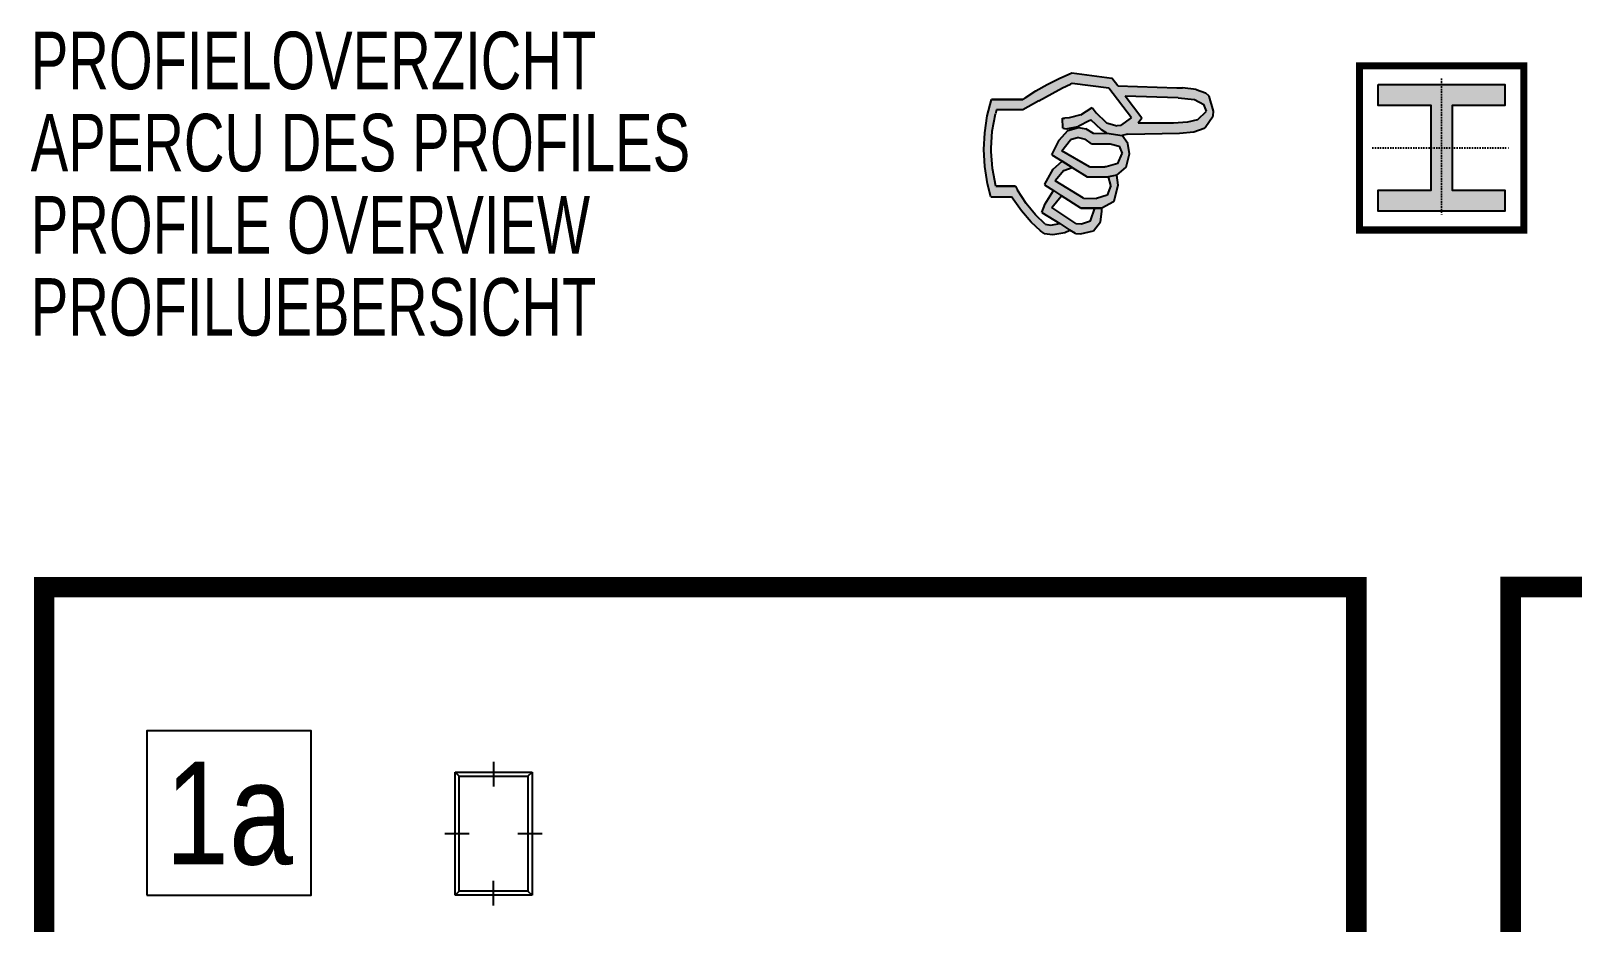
# Model space of a CAD drawing. Header units: millimetres. Extents: x -157 to 4988, y 4688 to 7765.
# Drawn here: x -153 to 597, y 5694 to 6128 of the extents above; entities that cross this region are included whole.
import ezdxf
from ezdxf.enums import TextEntityAlignment as Align

# ---------------------------------------------------------------- set-up
doc = ezdxf.new("R2010")
doc.units = ezdxf.units.MM
doc.header["$LTSCALE"] = 0.2
doc.linetypes.add('DOTX2', pattern=[0.5, 0, -0.5])
for name, color, linetype in [('RI-LAYOUT', 7, 'Continuous'), ('RI-TEXT-GENERAL-DEU', 7, 'Continuous'), ('RI-TEXT-GENERAL-ENG', 7, 'Continuous'), ('RI-TEXT-GENERAL-FRA', 7, 'Continuous'), ('RI-TEXT-GENERAL-NL', 7, 'Continuous'), ('RI-TEXT-TECHN', 7, 'Continuous')]:
    doc.layers.add(name, color=color, linetype=linetype)
doc.styles.add('T6', font='arial.ttf', dxfattribs={"width": 0.8, "height": 3.5})
doc.styles.add('T8', font='arial.ttf', dxfattribs={"width": 0.7, "height": 3.5})

# ---------------------------------------------------------------- blocks, each defined once
blk = doc.blocks.new('info-text-ARCH-1')
at = {"layer": 'RI-TEXT-GENERAL-DEU', "style": 'T8', "width": 0.7}
blk.add_attdef('DEU', (2.5, 1.191), '', height=1.75, dxfattribs=at)
at = {"layer": 'RI-TEXT-GENERAL-ENG', "style": 'T8', "width": 0.7}
blk.add_attdef('ENG', (2.5, 3.691), '', height=1.75, dxfattribs=at)
at = {"layer": 'RI-TEXT-GENERAL-FRA', "style": 'T8', "width": 0.7}
blk.add_attdef('FRA', (2.5, 6.191), '', height=1.75, dxfattribs=at)
at = {"layer": 'RI-TEXT-GENERAL-NL', "style": 'T8', "width": 0.7}
blk.add_attdef('NED', (2.5, 8.691), '', height=1.75, dxfattribs=at)
blk = doc.blocks.new('A$C673212E8')
at = {"layer": 'RI-LAYOUT', "linetype": 'ByBlock'}
blk.add_hatch(color=9, dxfattribs=at).paths.add_polyline_path([(0.95, 6.35), (6.35, 6.35), (6.35, 5.45), (4.1, 5.45), (4.1, 1.85), (6.35, 1.85), (6.35, 0.95), (0.95, 0.95), (0.95, 1.85), (3.2, 1.85), (3.2, 5.45), (0.95, 5.45)])
at = {"layer": 'RI-LAYOUT', "linetype": 'DOTX2'}
for p, q in [((3.65, 6.575), (3.65, 0.725)), ((0.725, 3.65), (6.575, 3.65))]:
    blk.add_line(p, q, dxfattribs=at)
at = {"layer": 'RI-LAYOUT', "color": 9, "const_width": 0.3}
blk.add_lwpolyline([(7.15, 0.15), (0.15, 0.15), (0.15, 7.15), (7.15, 7.15)], close=True, dxfattribs=at)
at = {"layer": 'RI-LAYOUT'}
blk.add_lwpolyline([(0.95, 6.35), (6.35, 6.35), (6.35, 5.45), (4.1, 5.45), (4.1, 1.85), (6.35, 1.85), (6.35, 0.95), (0.95, 0.95), (0.95, 1.85), (3.2, 1.85), (3.2, 5.45), (0.95, 5.45)], close=True, dxfattribs=at)
blk = doc.blocks.new('A$C24D048A7')
blk.add_blockref('A$C673212E8', (0, 0))
blk = doc.blocks.new('icon-see-page')
at = {"layer": 'RI-LAYOUT'}
h = blk.add_hatch(color=256, dxfattribs=at)
h.paths.add_polyline_path([(1.874, 2.589), (2.148, 2.226), (2.018, 2.133), (1.972, 2.127), (1.845, 2.167), (1.719, 2.286), (1.671, 2.352), (1.532, 2.264), (1.389, 2.224), (1.338, 2.221), (1.307, 2.223), (1.311, 2.1), (1.352, 2.094), (1.499, 2.119), (1.639, 2.192), (1.654, 2.203), (1.785, 2.079), (1.848, 2.039), (2.035, 2.009), (2.099, 2.029), (2.734, 2.039), (2.906, 2.054), (3.033, 2.101), (3.043, 2.107), (3.14, 2.251), (3.146, 2.309), (3.093, 2.488), (3.047, 2.529), (2.936, 2.571), (2.77, 2.591), (2.701, 2.592), (1.98, 2.614), (1.908, 2.71), (1.421, 2.774), (1.267, 2.706), (1.121, 2.632), (0.984, 2.554), (0.855, 2.47), (0.824, 2.448), (0.446, 2.448), (0.393, 2.249), (0.362, 2.042), (0.352, 1.839), (0.363, 1.632), (0.396, 1.423), (0.437, 1.264), (0.689, 1.264), (0.808, 1.093), (0.926, 0.955), (1.041, 0.851), (1.085, 0.82), (1.191, 0.807), (1.335, 0.832), (1.399, 0.857), (1.277, 0.938), (1.161, 0.921), (1.099, 0.931), (0.978, 1.047), (0.866, 1.185), (0.762, 1.347), (0.735, 1.395), (0.497, 1.395), (0.458, 1.608), (0.442, 1.817), (0.442, 1.855), (0.454, 2.064), (0.491, 2.274), (0.504, 2.324), (0.825, 2.324), (1.02, 2.434), (1.181, 2.523), (1.31, 2.591), (1.407, 2.636), (1.426, 2.645)])
h.paths.add_polyline_path([(2.069, 2.491), (2.715, 2.468), (2.916, 2.448), (3.03, 2.387), (3.059, 2.307), (2.953, 2.201), (2.83, 2.173), (2.661, 2.163), (2.632, 2.163), (2.231, 2.16), (2.274, 2.223)], flags=16)
h.paths.add_polyline_path([(1.504, 2.11), (1.375, 2.071), (1.266, 1.955), (1.18, 1.774), (1.304, 1.698), (1.426, 1.623), (1.609, 1.506), (1.869, 1.509), (1.968, 1.529), (2.084, 1.625), (2.123, 1.789), (2.102, 1.915), (2.035, 2.009), (1.848, 2.039), (1.687, 2.037), (1.594, 2.092)], flags=17)
h.paths.add_polyline_path([(1.583, 1.966), (1.662, 1.908), (1.889, 1.908), (1.998, 1.88), (2.033, 1.792), (1.98, 1.67), (1.839, 1.628), (1.825, 1.628), (1.638, 1.63), (1.302, 1.824), (1.405, 1.959), (1.504, 1.986)], flags=16)
h.paths.add_polyline_path([(1.323, 1.583), (1.426, 1.623), (1.304, 1.698), (1.194, 1.602), (1.093, 1.418), (1.09, 1.41), (1.2, 1.34), (1.295, 1.277), (1.532, 1.125), (1.788, 1.125), (1.927, 1.202), (1.938, 1.216), (1.987, 1.405), (1.968, 1.529), (1.869, 1.509), (1.896, 1.403), (1.851, 1.284), (1.721, 1.244), (1.562, 1.249), (1.219, 1.461)], flags=17)
h.paths.add_polyline_path([(1.291, 1.273), (1.295, 1.277), (1.2, 1.34), (1.097, 1.18), (1.057, 1.072), (1.277, 0.938), (1.399, 0.857), (1.465, 0.817), (1.526, 0.812), (1.684, 0.849), (1.771, 0.959), (1.789, 1.085), (1.788, 1.125), (1.703, 1.125), (1.651, 0.972), (1.539, 0.936), (1.47, 0.938), (1.18, 1.133)], flags=17)
at = {"color": 6}
for p, q in [((0.984, 2.554), (1.121, 2.632)), ((1.121, 2.632), (1.267, 2.706)), ((1.267, 2.706), (1.421, 2.774)), ((1.31, 2.591), (1.407, 2.636)), ((1.426, 2.645), (1.407, 2.636)), ((1.421, 2.774), (1.908, 2.71)), ((1.874, 2.589), (1.426, 2.645)), ((1.98, 2.614), (1.908, 2.71)), ((0.393, 2.249), (0.446, 2.448)), ((0.446, 2.448), (0.446, 2.448)), ((0.446, 2.448), (0.824, 2.448)), ((0.824, 2.448), (0.446, 2.448)), ((0.824, 2.448), (0.446, 2.448)), ((0.855, 2.47), (0.824, 2.448)), ((0.855, 2.47), (0.984, 2.554)), ((1.02, 2.434), (1.181, 2.523)), ((1.181, 2.523), (1.31, 2.591)), ((2.148, 2.226), (1.874, 2.589)), ((1.98, 2.614), (2.701, 2.592)), ((2.274, 2.223), (2.069, 2.491)), ((2.715, 2.468), (2.069, 2.491)), ((2.701, 2.592), (2.77, 2.591)), ((2.715, 2.468), (2.916, 2.448)), ((2.936, 2.571), (2.77, 2.591)), ((2.916, 2.448), (3.03, 2.387)), ((2.936, 2.571), (3.047, 2.529)), ((3.093, 2.488), (3.047, 2.529)), ((3.146, 2.309), (3.093, 2.488)), ((0.454, 2.064), (0.491, 2.274)), ((0.504, 2.324), (0.491, 2.274)), ((0.825, 2.324), (0.504, 2.324)), ((1.02, 2.434), (0.825, 2.324)), ((1.532, 2.264), (1.389, 2.224)), ((1.532, 2.264), (1.671, 2.352)), ((1.671, 2.352), (1.719, 2.286)), ((1.845, 2.167), (1.719, 2.286)), ((2.953, 2.201), (3.059, 2.307)), ((3.059, 2.307), (3.03, 2.387)), ((3.14, 2.251), (3.146, 2.309)), ((0.362, 2.042), (0.393, 2.249)), ((0.442, 1.855), (0.454, 2.064)), ((1.266, 1.955), (1.375, 2.071)), ((1.307, 2.223), (1.338, 2.221)), ((1.311, 2.1), (1.307, 2.223)), ((1.311, 2.1), (1.352, 2.094)), ((1.389, 2.224), (1.338, 2.221)), ((1.352, 2.094), (1.499, 2.119)), ((1.375, 2.071), (1.504, 2.11)), ((1.639, 2.192), (1.499, 2.119)), ((1.504, 2.11), (1.594, 2.092)), ((1.687, 2.037), (1.594, 2.092)), ((1.654, 2.203), (1.639, 2.192)), ((1.785, 2.079), (1.654, 2.203)), ((1.848, 2.039), (1.785, 2.079)), ((1.845, 2.167), (1.972, 2.127)), ((2.018, 2.133), (1.972, 2.127)), ((2.018, 2.133), (2.148, 2.226)), ((2.274, 2.223), (2.231, 2.16)), ((2.632, 2.163), (2.231, 2.16)), ((2.661, 2.163), (2.632, 2.163)), ((2.83, 2.173), (2.661, 2.163)), ((2.953, 2.201), (2.83, 2.173)), ((2.906, 2.054), (3.033, 2.101)), ((3.043, 2.107), (3.033, 2.101)), ((3.043, 2.107), (3.14, 2.251)), ((0.352, 1.839), (0.362, 2.042)), ((1.18, 1.774), (1.266, 1.955)), ((1.302, 1.824), (1.405, 1.959)), ((1.504, 1.986), (1.405, 1.959)), ((1.504, 1.986), (1.583, 1.966)), ((1.662, 1.908), (1.583, 1.966)), ((1.662, 1.908), (1.889, 1.908)), ((1.687, 2.037), (1.848, 2.039)), ((1.848, 2.039), (2.035, 2.009)), ((1.889, 1.908), (1.998, 1.88)), ((1.998, 1.88), (2.033, 1.792)), ((2.099, 2.029), (2.035, 2.009)), ((2.102, 1.915), (2.035, 2.009)), ((2.099, 2.029), (2.734, 2.039)), ((2.123, 1.789), (2.102, 1.915)), ((2.734, 2.039), (2.906, 2.054)), ((0.363, 1.632), (0.352, 1.839)), ((0.442, 1.817), (0.442, 1.855)), ((0.458, 1.608), (0.442, 1.817)), ((1.18, 1.774), (1.304, 1.698)), ((1.194, 1.602), (1.304, 1.698)), ((1.638, 1.63), (1.302, 1.824)), ((1.426, 1.623), (1.304, 1.698)), ((1.304, 1.698), (1.426, 1.623)), ((1.98, 1.67), (2.033, 1.792)), ((2.084, 1.625), (2.123, 1.789)), ((0.396, 1.423), (0.363, 1.632)), ((0.497, 1.395), (0.458, 1.608)), ((1.093, 1.418), (1.194, 1.602)), ((1.323, 1.583), (1.219, 1.461)), ((1.323, 1.583), (1.426, 1.623)), ((1.426, 1.623), (1.609, 1.506)), ((1.609, 1.506), (1.869, 1.509)), ((1.638, 1.63), (1.825, 1.628)), ((1.839, 1.628), (1.825, 1.628)), ((1.98, 1.67), (1.839, 1.628)), ((1.968, 1.529), (1.869, 1.509)), ((1.968, 1.529), (1.869, 1.509)), ((1.896, 1.403), (1.869, 1.509)), ((1.968, 1.529), (2.084, 1.625)), ((1.987, 1.405), (1.968, 1.529)), ((0.437, 1.264), (0.396, 1.423)), ((0.735, 1.395), (0.497, 1.395)), ((0.497, 1.395), (0.735, 1.395)), ((0.497, 1.395), (0.735, 1.395)), ((0.735, 1.395), (0.762, 1.347)), ((0.735, 1.395), (0.735, 1.395)), ((0.866, 1.185), (0.762, 1.347)), ((1.093, 1.418), (1.09, 1.41)), ((1.09, 1.41), (1.2, 1.34)), ((1.097, 1.18), (1.2, 1.34)), ((1.2, 1.34), (1.295, 1.277)), ((1.2, 1.34), (1.295, 1.277)), ((1.562, 1.249), (1.219, 1.461)), ((1.896, 1.403), (1.851, 1.284)), ((1.938, 1.216), (1.987, 1.405)), ((0.437, 1.264), (0.689, 1.264)), ((0.808, 1.093), (0.689, 1.264)), ((0.978, 1.047), (0.866, 1.185)), ((1.057, 1.072), (1.097, 1.18)), ((1.18, 1.133), (1.291, 1.273)), ((1.47, 0.938), (1.18, 1.133)), ((1.295, 1.277), (1.291, 1.273)), ((1.532, 1.125), (1.295, 1.277)), ((1.562, 1.249), (1.721, 1.244)), ((1.851, 1.284), (1.721, 1.244)), ((1.927, 1.202), (1.788, 1.125)), ((1.938, 1.216), (1.927, 1.202)), ((0.926, 0.955), (0.808, 1.093)), ((1.041, 0.851), (0.926, 0.955)), ((1.099, 0.931), (0.978, 1.047)), ((1.057, 1.072), (1.277, 0.938)), ((1.161, 0.921), (1.277, 0.938)), ((1.277, 0.938), (1.399, 0.857)), ((1.47, 0.938), (1.539, 0.936)), ((1.788, 1.125), (1.532, 1.125)), ((1.532, 1.125), (1.703, 1.125)), ((1.788, 1.125), (1.532, 1.125)), ((1.539, 0.936), (1.651, 0.972)), ((1.651, 0.972), (1.703, 1.125)), ((1.684, 0.849), (1.771, 0.959)), ((1.703, 1.125), (1.788, 1.125)), ((1.788, 1.125), (1.703, 1.125)), ((1.771, 0.959), (1.789, 1.085)), ((1.789, 1.085), (1.788, 1.125)), ((1.085, 0.82), (1.041, 0.851)), ((1.085, 0.82), (1.191, 0.807)), ((1.099, 0.931), (1.161, 0.921)), ((1.191, 0.807), (1.335, 0.832)), ((1.335, 0.832), (1.399, 0.857)), ((1.465, 0.817), (1.399, 0.857)), ((1.465, 0.817), (1.526, 0.812)), ((1.526, 0.812), (1.684, 0.849))]:
    blk.add_line(p, q, dxfattribs=at)
blk = doc.blocks.new('info-assembly-nr')
at = {"layer": 'RI-LAYOUT'}
blk.add_lwpolyline([(0, 0), (4, 0), (4, 4), (0, 4)], close=True, dxfattribs=at)
at = {"layer": 'RI-TEXT-TECHN', "style": 'T6', "width": 0.8}
blk.add_attdef('ASSEMBLY-NR', text='', height=2.5, dxfattribs=at).set_placement((2, 2), align=Align.MIDDLE_CENTER)

msp = doc.modelspace()

# ---------------------------------------------------------------- linework, layer by layer
at = {"layer": 'RI-LAYOUT'}
for p, q in [((72.49, 5759.73), (72.49, 5771.7)), ((53.62, 5766.7), (55.59, 5764.73)), ((53.62, 5766.7), (91.12, 5766.7)), ((53.62, 5706.7), (53.62, 5766.7)), ((55.59, 5708.68), (55.59, 5764.73)), ((55.59, 5764.73), (89.14, 5764.73)), ((89.14, 5764.73), (91.12, 5766.7)), ((89.14, 5764.73), (89.14, 5708.68)), ((91.12, 5766.7), (91.12, 5706.7)), ((48.62, 5736.7), (60.59, 5736.7)), ((84.14, 5736.7), (96.12, 5736.7)), ((72.37, 5701.7), (72.37, 5713.68)), ((55.59, 5708.68), (53.62, 5706.7)), ((91.12, 5706.7), (53.62, 5706.7)), ((89.14, 5708.68), (55.59, 5708.68)), ((89.14, 5708.68), (91.12, 5706.7))]:
    msp.add_line(p, q, dxfattribs=at)
at = {"layer": 'RI-LAYOUT', "const_width": 10}
for points in [[(-146.38, 5322.01), (492.38, 5322.01), (492.38, 5856.7), (-146.38, 5856.7)], [(567.46, 5321.99), (1366.3, 5321.99), (1366.3, 5856.78), (567.46, 5856.78)]]:
    msp.add_lwpolyline(points, close=True, dxfattribs=at)

# ---------------------------------------------------------------- block references
ref = msp.add_blockref('info-text-ARCH-1', (-192.92, 5960.11), dxfattribs=dict(xscale=16, yscale=16, zscale=16))
ref.add_attrib('NED', 'PROFIELOVERZICHT', (-152.92, 6099.16), dxfattribs={"layer": 'RI-TEXT-GENERAL-NL', "height": 28, "style": 'T8', "width": 0.7})
ref.add_attrib('FRA', 'APERCU DES PROFILES', (-152.92, 6059.16), dxfattribs={"layer": 'RI-TEXT-GENERAL-FRA', "height": 28, "style": 'T8', "width": 0.7})
ref.add_attrib('ENG', 'PROFILE OVERVIEW', (-152.92, 6019.16), dxfattribs={"layer": 'RI-TEXT-GENERAL-ENG', "height": 28, "style": 'T8', "width": 0.7})
ref.add_attrib('DEU', 'PROFILUEBERSICHT', (-152.92, 5979.16), dxfattribs={"layer": 'RI-TEXT-GENERAL-DEU', "height": 28, "style": 'T8', "width": 0.7})
for name, p, xscale, yscale, zscale in [('A$C24D048A7', (492.16, 6028.89), 11.42857142857142, 11.42857142857142, 11.42857142857142), ('icon-see-page', (297.01, 5996.18), 40, 40, 0.8)]:
    msp.add_blockref(name, p, dxfattribs=dict(xscale=xscale, yscale=yscale, zscale=zscale))
at = {"xscale": 20, "yscale": 20, "zscale": 0.8}
msp.add_blockref('info-assembly-nr', (-96.38, 5706.7), dxfattribs=at).add_auto_attribs({'ASSEMBLY-NR': '1a'})

doc.saveas('drawing.dxf')
